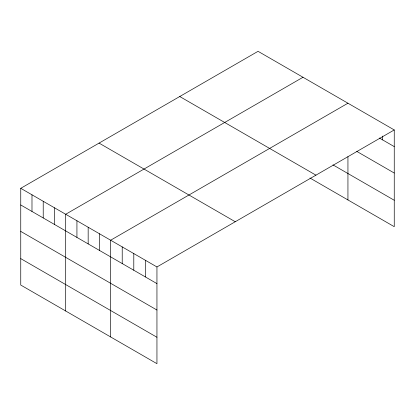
<?xml version="1.0" encoding="UTF-8"?>
<svg xmlns="http://www.w3.org/2000/svg" width="415" height="415" viewBox="0 0 415 415"><rect width="100%" height="100%" fill="white"/><g stroke="black" fill="none" stroke-linecap="round" stroke-linejoin="round"><path stroke-width="0.62" d="M20.75 188.317L156.948 266.954L156.948 363.685L20.75 285.053L20.75 188.317L258.052 51.315L394.25 129.947L394.25 226.683L309.953 178.014M302.997 77.263L65.695 214.27L65.695 311.001M347.941 103.211L110.644 240.218L110.644 336.949M156.948 266.954L394.25 129.947M379.367 138.013L394.25 146.604M356.765 151.387L394.25 173.029M332.96 164.869L394.25 200.258M179.742 96.524L315.94 175.161M99.061 143.108L235.258 221.74M20.75 204.974L156.948 283.611M20.75 231.399L156.948 310.036M20.75 258.628L156.948 337.26M382.671 136.079L382.671 139.922M347.941 156.668L347.941 199.947M145.375 260.267L145.375 276.924M133.796 253.586L133.796 270.243M122.218 246.899L122.218 263.556M99.403 233.728L99.403 250.385M88.167 227.244L88.167 243.901M76.931 220.754L76.931 237.411M54.458 207.78L54.458 224.437M43.222 201.296L43.222 217.948M31.986 194.806L31.986 211.463"/></g></svg>
